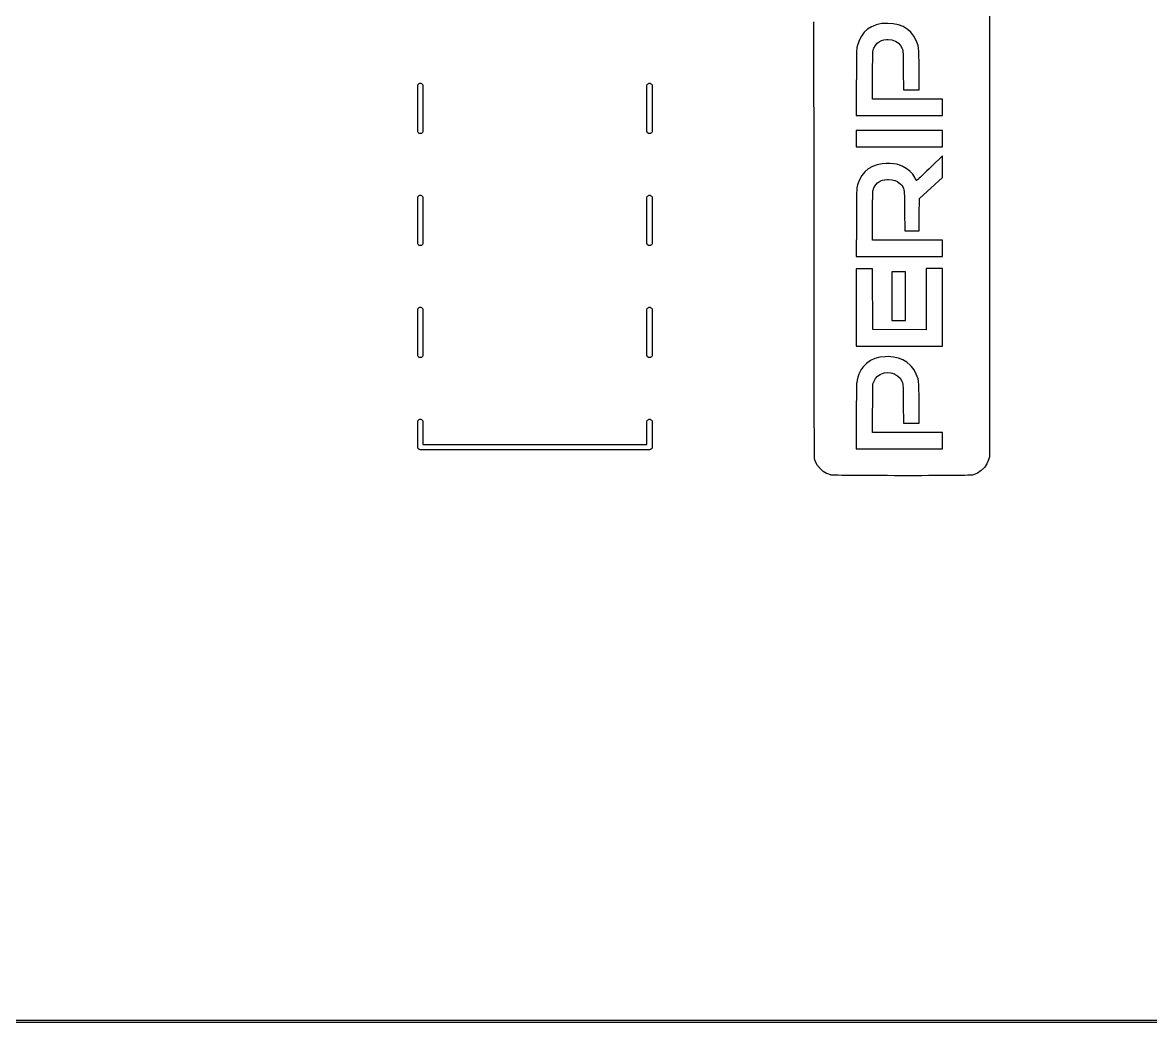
# Model space of a CAD drawing. Extents: x 47 to 252, y -139 to -48.
# Drawn here: x 200.51 to 226.1, y -138.53 to -115.85 of the extents above; entities that cross this region are included whole.
import ezdxf

# ---------------------------------------------------------------- set-up
doc = ezdxf.new("R2010")
doc.units = 0
doc.layers.add('BLACK', color=7, linetype='CONTINUOUS')

msp = doc.modelspace()

# ---------------------------------------------------------------- linework, layer by layer
at = {"layer": 'BLACK', "linetype": 'CONTINUOUS'}
for p, q in [((222.45, -113.475), (222.45, -125.695)), ((218.467, -116.287), (218.467, -115.832)), ((219.876, -115.902), (219.811, -115.928)), ((219.94, -115.885), (219.876, -115.902)), ((220.009, -115.874), (219.94, -115.885)), ((220.09, -115.868), (220.009, -115.874)), ((220.14, -115.867), (220.09, -115.868)), ((220.266, -115.875), (220.14, -115.867)), ((220.382, -115.9), (220.266, -115.875)), ((220.487, -115.941), (220.382, -115.9)), ((219.543, -116.155), (219.491, -116.256)), ((219.607, -116.07), (219.543, -116.155)), ((219.684, -116), (219.607, -116.07)), ((219.773, -115.946), (219.684, -116)), ((219.811, -115.928), (219.773, -115.946)), ((220.581, -115.998), (220.487, -115.941)), ((220.662, -116.069), (220.581, -115.998)), ((220.73, -116.156), (220.662, -116.069)), ((220.786, -116.256), (220.73, -116.156)), ((218.467, -116.728), (218.467, -116.287)), ((218.467, -116.287), (218.467, -116.287)), ((219.439, -116.431), (219.437, -116.453)), ((219.442, -116.412), (219.439, -116.431)), ((219.445, -116.396), (219.442, -116.412)), ((219.449, -116.382), (219.445, -116.396)), ((219.453, -116.366), (219.449, -116.382)), ((219.491, -116.256), (219.453, -116.366)), ((219.823, -116.433), (219.859, -116.369)), ((219.859, -116.369), (219.859, -116.368)), ((219.859, -116.368), (219.86, -116.368)), ((219.859, -116.369), (219.859, -116.369)), ((219.859, -116.369), (219.859, -116.369)), ((219.859, -116.369), (219.859, -116.369)), ((219.86, -116.368), (219.902, -116.319)), ((219.902, -116.318), (219.946, -116.285)), ((219.902, -116.319), (219.902, -116.318)), ((219.902, -116.318), (219.902, -116.318)), ((219.902, -116.318), (219.902, -116.318)), ((219.902, -116.318), (219.902, -116.318)), ((219.902, -116.319), (219.902, -116.319)), ((219.902, -116.319), (219.902, -116.319)), ((219.946, -116.284), (219.997, -116.257)), ((219.946, -116.285), (219.946, -116.284)), ((219.946, -116.284), (219.946, -116.284)), ((219.946, -116.285), (219.946, -116.285)), ((219.997, -116.257), (220.049, -116.241)), ((219.997, -116.257), (219.997, -116.257)), ((219.997, -116.257), (219.997, -116.257)), ((219.997, -116.257), (219.997, -116.257)), ((220.049, -116.241), (220.049, -116.241)), ((220.049, -116.241), (220.05, -116.241)), ((220.05, -116.241), (220.11, -116.234)), ((220.05, -116.241), (220.05, -116.241)), ((220.11, -116.234), (220.11, -116.233)), ((220.11, -116.233), (220.11, -116.233)), ((220.11, -116.233), (220.15, -116.233)), ((220.11, -116.234), (220.11, -116.234)), ((220.15, -116.233), (220.15, -116.233)), ((220.15, -116.233), (220.15, -116.233)), ((220.15, -116.233), (220.151, -116.233)), ((220.151, -116.233), (220.235, -116.242)), ((220.235, -116.242), (220.236, -116.242)), ((220.236, -116.242), (220.236, -116.242)), ((220.236, -116.242), (220.236, -116.242)), ((220.236, -116.242), (220.236, -116.242)), ((220.236, -116.242), (220.236, -116.242)), ((220.236, -116.242), (220.236, -116.242)), ((220.236, -116.242), (220.237, -116.242)), ((220.237, -116.242), (220.312, -116.268)), ((220.312, -116.268), (220.312, -116.268)), ((220.312, -116.268), (220.312, -116.268)), ((220.312, -116.268), (220.312, -116.268)), ((220.312, -116.268), (220.312, -116.268)), ((220.312, -116.268), (220.313, -116.268)), ((220.313, -116.268), (220.313, -116.268)), ((220.313, -116.268), (220.313, -116.269)), ((220.313, -116.269), (220.377, -116.31)), ((220.377, -116.31), (220.377, -116.31)), ((220.377, -116.31), (220.377, -116.31)), ((220.377, -116.31), (220.377, -116.31)), ((220.377, -116.31), (220.377, -116.31)), ((220.377, -116.31), (220.377, -116.31)), ((220.377, -116.31), (220.377, -116.311)), ((220.377, -116.311), (220.378, -116.311)), ((220.378, -116.311), (220.429, -116.367)), ((220.429, -116.367), (220.429, -116.367)), ((220.429, -116.367), (220.429, -116.367)), ((220.429, -116.367), (220.429, -116.367)), ((220.429, -116.367), (220.429, -116.367)), ((220.429, -116.367), (220.43, -116.368)), ((220.43, -116.368), (220.43, -116.368)), ((220.43, -116.368), (220.43, -116.368)), ((220.43, -116.368), (220.466, -116.435)), ((220.827, -116.371), (220.786, -116.256)), ((220.832, -116.39), (220.827, -116.371)), ((220.836, -116.408), (220.832, -116.39)), ((220.839, -116.429), (220.836, -116.408)), ((220.842, -116.454), (220.839, -116.429)), ((219.431, -116.615), (219.43, -116.68)), ((219.43, -116.68), (219.43, -116.68)), ((219.43, -116.68), (219.43, -116.758)), ((219.432, -116.561), (219.431, -116.615)), ((219.431, -116.615), (219.431, -116.615)), ((219.434, -116.517), (219.432, -116.561)), ((219.435, -116.482), (219.434, -116.517)), ((219.437, -116.453), (219.435, -116.482)), ((219.799, -116.73), (219.8, -116.662)), ((219.8, -116.661), (219.801, -116.606)), ((219.8, -116.662), (219.8, -116.661)), ((219.8, -116.662), (219.8, -116.662)), ((219.801, -116.606), (219.802, -116.562)), ((219.801, -116.606), (219.801, -116.606)), ((219.801, -116.606), (219.801, -116.606)), ((219.802, -116.562), (219.804, -116.528)), ((219.802, -116.562), (219.802, -116.562)), ((219.802, -116.562), (219.802, -116.562)), ((219.802, -116.562), (219.802, -116.562)), ((219.804, -116.528), (219.805, -116.501)), ((219.804, -116.528), (219.804, -116.528)), ((219.804, -116.528), (219.804, -116.528)), ((219.804, -116.528), (219.804, -116.528)), ((219.805, -116.501), (219.805, -116.501)), ((219.805, -116.501), (219.806, -116.501)), ((219.806, -116.501), (219.808, -116.481)), ((219.806, -116.501), (219.806, -116.501)), ((219.808, -116.481), (219.811, -116.466)), ((219.808, -116.481), (219.808, -116.481)), ((219.808, -116.481), (219.808, -116.481)), ((219.808, -116.481), (219.808, -116.481)), ((219.811, -116.466), (219.815, -116.453)), ((219.811, -116.466), (219.811, -116.466)), ((219.811, -116.466), (219.811, -116.466)), ((219.811, -116.466), (219.811, -116.466)), ((219.815, -116.453), (219.819, -116.442)), ((219.815, -116.453), (219.815, -116.453)), ((219.815, -116.453), (219.815, -116.453)), ((219.815, -116.453), (219.815, -116.453)), ((219.819, -116.442), (219.823, -116.433)), ((219.819, -116.442), (219.819, -116.442)), ((219.819, -116.442), (219.819, -116.442)), ((219.819, -116.442), (219.819, -116.442)), ((219.823, -116.433), (219.823, -116.433)), ((219.823, -116.433), (219.823, -116.433)), ((219.823, -116.433), (219.823, -116.433)), ((220.466, -116.435), (220.466, -116.435)), ((220.466, -116.435), (220.466, -116.435)), ((220.466, -116.435), (220.466, -116.436)), ((220.466, -116.436), (220.472, -116.45)), ((220.472, -116.45), (220.472, -116.45)), ((220.472, -116.45), (220.472, -116.45)), ((220.472, -116.45), (220.472, -116.45)), ((220.472, -116.45), (220.477, -116.464)), ((220.477, -116.464), (220.477, -116.464)), ((220.477, -116.464), (220.477, -116.464)), ((220.477, -116.464), (220.477, -116.464)), ((220.477, -116.464), (220.481, -116.48)), ((220.481, -116.48), (220.481, -116.48)), ((220.481, -116.48), (220.481, -116.48)), ((220.481, -116.48), (220.481, -116.48)), ((220.481, -116.48), (220.484, -116.499)), ((220.484, -116.499), (220.484, -116.499)), ((220.484, -116.499), (220.484, -116.499)), ((220.484, -116.499), (220.484, -116.499)), ((220.484, -116.499), (220.486, -116.524)), ((220.486, -116.524), (220.486, -116.524)), ((220.486, -116.524), (220.486, -116.524)), ((220.486, -116.524), (220.486, -116.524)), ((220.486, -116.524), (220.488, -116.556)), ((220.488, -116.556), (220.488, -116.556)), ((220.488, -116.556), (220.488, -116.556)), ((220.488, -116.556), (220.488, -116.556)), ((220.488, -116.556), (220.489, -116.598)), ((220.489, -116.598), (220.489, -116.598)), ((220.489, -116.598), (220.489, -116.598)), ((220.489, -116.598), (220.49, -116.651)), ((220.49, -116.651), (220.49, -116.651)), ((220.49, -116.651), (220.49, -116.651)), ((220.49, -116.651), (220.491, -116.717)), ((220.844, -116.485), (220.842, -116.454)), ((220.846, -116.524), (220.844, -116.485)), ((220.848, -116.574), (220.846, -116.524)), ((220.846, -116.524), (220.846, -116.524)), ((220.849, -116.635), (220.848, -116.574)), ((220.85, -116.711), (220.849, -116.635)), ((218.467, -117.156), (218.467, -116.728)), ((218.467, -116.728), (218.467, -116.728)), ((219.429, -116.851), (219.428, -116.96)), ((219.43, -116.758), (219.429, -116.851)), ((219.797, -117.032), (219.798, -116.914)), ((219.798, -116.814), (219.799, -116.73)), ((219.798, -116.914), (219.798, -116.814)), ((219.798, -116.814), (219.798, -116.814)), ((219.798, -116.914), (219.798, -116.914)), ((219.799, -116.73), (219.799, -116.73)), ((220.491, -116.717), (220.491, -116.717)), ((220.491, -116.717), (220.492, -116.799)), ((220.492, -116.799), (220.492, -116.799)), ((220.492, -116.799), (220.493, -116.898)), ((220.493, -116.898), (220.493, -116.898)), ((220.493, -116.898), (220.493, -116.937)), ((220.493, -116.937), (220.493, -116.937)), ((220.493, -116.937), (220.496, -117.375)), ((220.851, -116.803), (220.85, -116.711)), ((220.85, -116.711), (220.85, -116.711)), ((220.852, -116.912), (220.851, -116.803)), ((220.852, -116.913), (220.852, -116.912)), ((220.857, -117.375), (220.852, -116.913)), ((218.467, -117.57), (218.467, -117.156)), ((218.467, -117.156), (218.467, -117.156)), ((219.428, -117.086), (219.427, -117.203)), ((219.428, -116.96), (219.428, -117.086)), ((219.794, -117.58), (219.797, -117.032)), ((219.797, -117.032), (219.797, -117.032)), ((209.476, -117.283), (209.477, -117.274)), ((209.476, -118.309), (209.476, -117.283)), ((209.477, -117.274), (209.48, -117.263)), ((209.48, -117.263), (209.486, -117.253)), ((209.486, -117.253), (209.493, -117.243)), ((209.493, -117.243), (209.503, -117.236)), ((209.503, -117.236), (209.513, -117.23)), ((209.513, -117.23), (209.524, -117.227)), ((209.524, -117.227), (209.536, -117.226)), ((209.536, -117.226), (209.548, -117.227)), ((209.548, -117.227), (209.559, -117.23)), ((209.559, -117.23), (209.569, -117.236)), ((209.569, -117.236), (209.579, -117.243)), ((209.579, -117.243), (209.586, -117.253)), ((209.586, -117.253), (209.592, -117.263)), ((209.592, -117.263), (209.595, -117.274)), ((209.595, -117.274), (209.596, -117.283)), ((209.596, -117.283), (209.596, -118.309)), ((214.676, -117.283), (214.677, -117.274)), ((214.676, -118.309), (214.676, -117.283)), ((214.677, -117.274), (214.68, -117.263)), ((214.68, -117.263), (214.686, -117.253)), ((214.686, -117.253), (214.693, -117.243)), ((214.693, -117.243), (214.703, -117.236)), ((214.703, -117.236), (214.713, -117.23)), ((214.713, -117.23), (214.724, -117.227)), ((214.724, -117.227), (214.736, -117.226)), ((214.736, -117.226), (214.748, -117.227)), ((214.748, -117.227), (214.759, -117.23)), ((214.759, -117.23), (214.769, -117.236)), ((214.769, -117.236), (214.779, -117.243)), ((214.779, -117.243), (214.786, -117.253)), ((214.786, -117.253), (214.792, -117.263)), ((214.792, -117.263), (214.795, -117.274)), ((214.795, -117.274), (214.796, -117.283)), ((214.796, -117.283), (214.796, -118.309)), ((219.427, -117.203), (219.424, -117.955)), ((220.496, -117.375), (220.857, -117.375)), ((218.468, -117.96), (218.467, -117.57)), ((218.467, -117.57), (218.467, -117.57)), ((219.794, -117.581), (219.794, -117.58)), ((219.794, -117.582), (219.794, -117.581)), ((219.794, -117.581), (219.794, -117.581)), ((219.795, -117.582), (219.794, -117.582)), ((219.794, -117.582), (219.794, -117.582)), ((219.794, -117.582), (219.794, -117.582)), ((219.795, -117.583), (219.795, -117.582)), ((219.795, -117.584), (219.795, -117.583)), ((219.795, -117.583), (219.795, -117.583)), ((219.796, -117.584), (219.795, -117.584)), ((219.797, -117.585), (219.796, -117.584)), ((219.796, -117.584), (219.796, -117.584)), ((219.798, -117.585), (219.797, -117.585)), ((219.798, -117.585), (219.798, -117.585)), ((219.798, -117.585), (219.798, -117.585)), ((219.799, -117.585), (219.798, -117.585)), ((221.385, -117.585), (219.799, -117.585)), ((221.385, -117.955), (221.385, -117.585)), ((218.468, -117.972), (218.468, -117.96)), ((218.468, -117.96), (218.468, -117.96)), ((219.424, -117.955), (221.385, -117.955)), ((218.468, -118.29), (218.468, -117.972)), ((218.468, -117.972), (218.468, -117.972)), ((209.477, -118.318), (209.476, -118.309)), ((209.48, -118.329), (209.477, -118.318)), ((209.486, -118.339), (209.48, -118.329)), ((209.493, -118.349), (209.486, -118.339)), ((209.503, -118.356), (209.493, -118.349)), ((209.513, -118.362), (209.503, -118.356)), ((209.524, -118.365), (209.513, -118.362)), ((209.536, -118.366), (209.524, -118.365)), ((209.548, -118.365), (209.536, -118.366)), ((209.559, -118.362), (209.548, -118.365)), ((209.569, -118.356), (209.559, -118.362)), ((209.579, -118.349), (209.569, -118.356)), ((209.586, -118.339), (209.579, -118.349)), ((209.592, -118.329), (209.586, -118.339)), ((209.595, -118.318), (209.592, -118.329)), ((209.596, -118.309), (209.595, -118.318)), ((214.677, -118.318), (214.676, -118.309)), ((214.68, -118.329), (214.677, -118.318)), ((214.686, -118.339), (214.68, -118.329)), ((214.693, -118.349), (214.686, -118.339)), ((214.703, -118.356), (214.693, -118.349)), ((214.713, -118.362), (214.703, -118.356)), ((214.724, -118.365), (214.713, -118.362)), ((214.736, -118.366), (214.724, -118.365)), ((214.748, -118.365), (214.736, -118.366)), ((214.759, -118.362), (214.748, -118.365)), ((214.769, -118.356), (214.759, -118.362)), ((214.779, -118.349), (214.769, -118.356)), ((214.786, -118.339), (214.779, -118.349)), ((214.792, -118.329), (214.786, -118.339)), ((214.795, -118.318), (214.792, -118.329)), ((214.796, -118.309), (214.795, -118.318)), ((218.468, -118.36), (218.468, -118.29)), ((218.468, -118.29), (218.468, -118.29)), ((218.468, -118.736), (218.468, -118.36)), ((218.468, -118.36), (218.468, -118.36)), ((219.425, -118.295), (219.425, -118.665)), ((221.385, -118.295), (219.425, -118.295)), ((221.385, -118.665), (221.385, -118.295)), ((219.425, -118.665), (221.385, -118.665)), ((218.468, -119.099), (218.468, -118.736)), ((218.468, -118.736), (218.468, -118.736)), ((221.385, -118.869), (221.143, -119.105)), ((221.385, -119.365), (221.385, -118.869)), ((218.468, -119.45), (218.468, -119.099)), ((218.468, -119.099), (218.468, -119.099)), ((219.618, -119.238), (219.55, -119.32)), ((219.699, -119.169), (219.618, -119.238)), ((219.794, -119.115), (219.699, -119.169)), ((219.903, -119.074), (219.794, -119.115)), ((219.939, -119.065), (219.903, -119.074)), ((220.016, -119.053), (219.939, -119.065)), ((220.102, -119.047), (220.016, -119.053)), ((220.189, -119.046), (220.102, -119.047)), ((220.271, -119.052), (220.189, -119.046)), ((220.341, -119.064), (220.271, -119.052)), ((220.367, -119.07), (220.341, -119.064)), ((220.469, -119.107), (220.367, -119.07)), ((220.561, -119.156), (220.469, -119.107)), ((220.641, -119.216), (220.561, -119.156)), ((220.706, -119.286), (220.641, -119.216)), ((221.023, -119.22), (220.969, -119.272)), ((221.082, -119.164), (221.023, -119.22)), ((221.023, -119.22), (221.023, -119.22)), ((221.023, -119.22), (221.023, -119.22)), ((221.143, -119.105), (221.082, -119.164)), ((221.082, -119.164), (221.082, -119.164)), ((221.143, -119.105), (221.143, -119.105)), ((218.468, -119.789), (218.468, -119.45)), ((218.468, -119.45), (218.468, -119.45)), ((219.497, -119.418), (219.457, -119.53)), ((219.55, -119.32), (219.497, -119.418)), ((219.863, -119.535), (219.91, -119.484)), ((219.91, -119.484), (219.93, -119.469)), ((219.91, -119.484), (219.91, -119.484)), ((219.91, -119.484), (219.91, -119.484)), ((219.91, -119.484), (219.91, -119.484)), ((219.93, -119.469), (219.931, -119.469)), ((219.931, -119.468), (219.975, -119.443)), ((219.931, -119.469), (219.931, -119.468)), ((219.931, -119.468), (219.931, -119.468)), ((219.975, -119.442), (220.02, -119.426)), ((219.975, -119.443), (219.975, -119.442)), ((219.975, -119.443), (219.975, -119.443)), ((219.975, -119.443), (219.975, -119.443)), ((220.02, -119.425), (220.07, -119.416)), ((220.02, -119.426), (220.02, -119.425)), ((220.02, -119.425), (220.02, -119.425)), ((220.02, -119.426), (220.02, -119.426)), ((220.07, -119.416), (220.071, -119.416)), ((220.071, -119.416), (220.133, -119.412)), ((220.071, -119.416), (220.071, -119.416)), ((220.071, -119.416), (220.071, -119.416)), ((220.133, -119.412), (220.133, -119.412)), ((220.133, -119.412), (220.133, -119.412)), ((220.133, -119.412), (220.133, -119.412)), ((220.133, -119.412), (220.16, -119.412)), ((220.16, -119.412), (220.16, -119.412)), ((220.16, -119.412), (220.16, -119.412)), ((220.16, -119.412), (220.16, -119.412)), ((220.16, -119.412), (220.239, -119.417)), ((220.239, -119.417), (220.24, -119.417)), ((220.24, -119.417), (220.24, -119.417)), ((220.24, -119.417), (220.24, -119.417)), ((220.24, -119.417), (220.305, -119.431)), ((220.305, -119.431), (220.306, -119.431)), ((220.306, -119.431), (220.306, -119.431)), ((220.306, -119.431), (220.306, -119.431)), ((220.306, -119.431), (220.306, -119.431)), ((220.306, -119.431), (220.306, -119.432)), ((220.306, -119.432), (220.306, -119.432)), ((220.306, -119.432), (220.306, -119.432)), ((220.306, -119.432), (220.362, -119.457)), ((220.362, -119.457), (220.362, -119.457)), ((220.362, -119.457), (220.362, -119.457)), ((220.362, -119.457), (220.362, -119.457)), ((220.362, -119.457), (220.363, -119.458)), ((220.363, -119.458), (220.363, -119.458)), ((220.363, -119.458), (220.363, -119.458)), ((220.363, -119.458), (220.363, -119.458)), ((220.363, -119.458), (220.414, -119.496)), ((220.414, -119.496), (220.414, -119.496)), ((220.414, -119.496), (220.414, -119.496)), ((220.414, -119.496), (220.414, -119.497)), ((220.414, -119.497), (220.429, -119.511)), ((220.755, -119.365), (220.706, -119.286)), ((220.788, -119.432), (220.755, -119.365)), ((220.789, -119.433), (220.788, -119.432)), ((220.788, -119.432), (220.788, -119.432)), ((220.788, -119.432), (220.788, -119.432)), ((220.788, -119.432), (220.788, -119.432)), ((220.788, -119.432), (220.788, -119.432)), ((220.79, -119.434), (220.789, -119.433)), ((220.789, -119.433), (220.789, -119.433)), ((220.789, -119.433), (220.789, -119.433)), ((220.789, -119.433), (220.789, -119.433)), ((220.789, -119.433), (220.789, -119.433)), ((220.789, -119.433), (220.789, -119.433)), ((220.791, -119.434), (220.79, -119.434)), ((220.79, -119.434), (220.79, -119.434)), ((220.79, -119.434), (220.79, -119.434)), ((220.79, -119.434), (220.79, -119.434)), ((220.792, -119.434), (220.791, -119.434)), ((220.791, -119.434), (220.791, -119.434)), ((220.791, -119.434), (220.791, -119.434)), ((220.791, -119.434), (220.791, -119.434)), ((220.791, -119.434), (220.791, -119.434)), ((220.793, -119.434), (220.792, -119.434)), ((220.792, -119.434), (220.792, -119.434)), ((220.792, -119.434), (220.792, -119.434)), ((220.792, -119.434), (220.792, -119.434)), ((220.794, -119.434), (220.793, -119.434)), ((220.793, -119.434), (220.793, -119.434)), ((220.793, -119.434), (220.793, -119.434)), ((220.793, -119.434), (220.793, -119.434)), ((220.795, -119.434), (220.794, -119.434)), ((220.794, -119.434), (220.794, -119.434)), ((220.794, -119.434), (220.794, -119.434)), ((220.794, -119.434), (220.794, -119.434)), ((220.796, -119.433), (220.795, -119.433)), ((220.795, -119.433), (220.795, -119.434)), ((220.795, -119.434), (220.795, -119.434)), ((220.795, -119.434), (220.795, -119.434)), ((220.795, -119.434), (220.795, -119.434)), ((220.844, -119.391), (220.796, -119.433)), ((220.796, -119.433), (220.796, -119.433)), ((220.796, -119.433), (220.796, -119.433)), ((220.856, -119.38), (220.844, -119.391)), ((220.844, -119.391), (220.844, -119.391)), ((220.844, -119.391), (220.844, -119.391)), ((220.884, -119.354), (220.856, -119.38)), ((220.856, -119.38), (220.856, -119.38)), ((220.856, -119.38), (220.856, -119.38)), ((220.862, -119.842), (221.385, -119.365)), ((220.922, -119.317), (220.884, -119.354)), ((220.884, -119.354), (220.884, -119.354)), ((220.884, -119.354), (220.884, -119.354)), ((220.969, -119.272), (220.922, -119.317)), ((220.922, -119.317), (220.922, -119.317)), ((220.922, -119.317), (220.922, -119.317)), ((220.969, -119.272), (220.969, -119.272)), ((220.969, -119.272), (220.969, -119.272)), ((219.433, -119.742), (219.432, -119.796)), ((219.434, -119.697), (219.433, -119.742)), ((219.436, -119.662), (219.434, -119.697)), ((219.437, -119.633), (219.436, -119.662)), ((219.44, -119.61), (219.437, -119.633)), ((219.442, -119.591), (219.44, -119.61)), ((219.445, -119.574), (219.442, -119.591)), ((219.449, -119.559), (219.445, -119.574)), ((219.453, -119.543), (219.449, -119.559)), ((219.457, -119.53), (219.453, -119.543)), ((219.453, -119.543), (219.453, -119.543)), ((219.799, -119.823), (219.8, -119.756)), ((219.8, -119.756), (219.803, -119.707)), ((219.8, -119.756), (219.8, -119.756)), ((219.8, -119.756), (219.8, -119.756)), ((219.8, -119.756), (219.8, -119.756)), ((219.803, -119.707), (219.805, -119.677)), ((219.803, -119.707), (219.803, -119.707)), ((219.803, -119.707), (219.803, -119.707)), ((219.803, -119.707), (219.803, -119.707)), ((219.805, -119.676), (219.806, -119.673)), ((219.805, -119.677), (219.805, -119.676)), ((219.805, -119.676), (219.805, -119.676)), ((219.805, -119.677), (219.805, -119.677)), ((219.806, -119.672), (219.827, -119.601)), ((219.806, -119.673), (219.806, -119.672)), ((219.806, -119.673), (219.806, -119.673)), ((219.806, -119.673), (219.806, -119.673)), ((219.827, -119.6), (219.862, -119.536)), ((219.827, -119.601), (219.827, -119.6)), ((219.827, -119.6), (219.827, -119.6)), ((219.827, -119.6), (219.827, -119.6)), ((219.827, -119.6), (219.827, -119.6)), ((219.827, -119.601), (219.827, -119.601)), ((219.827, -119.601), (219.827, -119.601)), ((219.827, -119.601), (219.827, -119.601)), ((219.862, -119.536), (219.862, -119.536)), ((219.862, -119.536), (219.862, -119.536)), ((219.862, -119.536), (219.863, -119.536)), ((219.863, -119.536), (219.863, -119.535)), ((219.863, -119.535), (219.863, -119.535)), ((219.863, -119.535), (219.863, -119.535)), ((219.863, -119.536), (219.863, -119.536)), ((220.429, -119.511), (220.429, -119.511)), ((220.429, -119.511), (220.429, -119.511)), ((220.429, -119.511), (220.429, -119.511)), ((220.429, -119.511), (220.449, -119.53)), ((220.449, -119.53), (220.449, -119.53)), ((220.449, -119.53), (220.449, -119.53)), ((220.449, -119.53), (220.449, -119.53)), ((220.449, -119.53), (220.465, -119.548)), ((220.465, -119.548), (220.465, -119.548)), ((220.465, -119.548), (220.465, -119.549)), ((220.465, -119.549), (220.465, -119.549)), ((220.465, -119.549), (220.479, -119.567)), ((220.479, -119.567), (220.479, -119.567)), ((220.479, -119.567), (220.479, -119.567)), ((220.479, -119.567), (220.479, -119.567)), ((220.479, -119.567), (220.49, -119.587)), ((220.49, -119.587), (220.491, -119.587)), ((220.491, -119.587), (220.491, -119.588)), ((220.491, -119.588), (220.491, -119.588)), ((220.491, -119.588), (220.5, -119.612)), ((220.5, -119.612), (220.5, -119.612)), ((220.5, -119.612), (220.5, -119.612)), ((220.5, -119.612), (220.5, -119.612)), ((220.5, -119.612), (220.507, -119.642)), ((220.507, -119.642), (220.507, -119.642)), ((220.507, -119.642), (220.507, -119.642)), ((220.507, -119.642), (220.507, -119.642)), ((220.507, -119.642), (220.512, -119.679)), ((220.512, -119.679), (220.512, -119.679)), ((220.512, -119.679), (220.512, -119.679)), ((220.512, -119.679), (220.512, -119.679)), ((220.512, -119.679), (220.516, -119.726)), ((220.516, -119.726), (220.516, -119.726)), ((220.516, -119.726), (220.516, -119.726)), ((220.516, -119.726), (220.516, -119.726)), ((220.516, -119.726), (220.518, -119.784)), ((209.476, -119.823), (209.477, -119.814)), ((209.476, -120.849), (209.476, -119.823)), ((209.477, -119.814), (209.48, -119.803)), ((209.48, -119.803), (209.486, -119.793)), ((209.486, -119.793), (209.493, -119.783)), ((209.493, -119.783), (209.503, -119.776)), ((209.503, -119.776), (209.513, -119.77)), ((209.513, -119.77), (209.524, -119.767)), ((209.524, -119.767), (209.536, -119.766)), ((209.536, -119.766), (209.548, -119.767)), ((209.548, -119.767), (209.559, -119.77)), ((209.559, -119.77), (209.569, -119.776)), ((209.569, -119.776), (209.579, -119.783)), ((209.579, -119.783), (209.586, -119.793)), ((209.586, -119.793), (209.592, -119.803)), ((209.592, -119.803), (209.595, -119.814)), ((209.595, -119.814), (209.596, -119.823)), ((209.596, -119.823), (209.596, -120.849)), ((214.676, -119.823), (214.677, -119.814)), ((214.676, -120.849), (214.676, -119.823)), ((214.677, -119.814), (214.68, -119.803)), ((214.68, -119.803), (214.686, -119.793)), ((214.686, -119.793), (214.693, -119.783)), ((214.693, -119.783), (214.703, -119.776)), ((214.703, -119.776), (214.713, -119.77)), ((214.713, -119.77), (214.724, -119.767)), ((214.724, -119.767), (214.736, -119.766)), ((214.736, -119.766), (214.748, -119.767)), ((214.748, -119.767), (214.759, -119.77)), ((214.759, -119.77), (214.769, -119.776)), ((214.769, -119.776), (214.779, -119.783)), ((214.779, -119.783), (214.786, -119.793)), ((214.786, -119.793), (214.792, -119.803)), ((214.792, -119.803), (214.795, -119.814)), ((214.795, -119.814), (214.796, -119.823)), ((214.796, -119.823), (214.796, -120.849)), ((218.468, -120.116), (218.468, -119.789)), ((218.468, -119.789), (218.468, -119.789)), ((219.43, -119.94), (219.429, -120.033)), ((219.431, -119.862), (219.43, -119.94)), ((219.432, -119.796), (219.431, -119.862)), ((219.432, -119.796), (219.432, -119.796)), ((219.795, -120.126), (219.796, -120.009)), ((219.796, -120.009), (219.797, -119.908)), ((219.796, -120.009), (219.796, -120.009)), ((219.796, -120.009), (219.796, -120.009)), ((219.797, -119.908), (219.799, -119.823)), ((219.797, -119.908), (219.797, -119.908)), ((219.797, -119.908), (219.797, -119.908)), ((219.799, -119.823), (219.799, -119.823)), ((219.799, -119.823), (219.799, -119.823)), ((220.518, -119.784), (220.518, -119.784)), ((220.518, -119.784), (220.518, -119.784)), ((220.518, -119.784), (220.518, -119.784)), ((220.518, -119.784), (220.52, -119.855)), ((220.52, -119.855), (220.52, -119.855)), ((220.52, -119.855), (220.52, -119.855)), ((220.52, -119.855), (220.521, -119.941)), ((220.521, -119.941), (220.521, -119.941)), ((220.521, -119.941), (220.522, -120.043)), ((220.857, -120.213), (220.86, -119.845)), ((220.86, -119.844), (220.86, -119.843)), ((220.86, -119.843), (220.86, -119.843)), ((220.86, -119.843), (220.86, -119.843)), ((220.86, -119.843), (220.861, -119.843)), ((220.86, -119.845), (220.86, -119.844)), ((220.86, -119.844), (220.86, -119.844)), ((220.86, -119.844), (220.86, -119.844)), ((220.86, -119.844), (220.86, -119.844)), ((220.86, -119.845), (220.86, -119.845)), ((220.86, -119.845), (220.86, -119.845)), ((220.86, -119.845), (220.86, -119.845)), ((220.86, -119.845), (220.86, -119.845)), ((220.861, -119.843), (220.861, -119.842)), ((220.861, -119.842), (220.862, -119.842)), ((220.861, -119.843), (220.861, -119.843)), ((220.861, -119.843), (220.861, -119.843)), ((220.861, -119.843), (220.861, -119.843)), ((220.862, -119.842), (220.862, -119.842)), ((220.862, -119.842), (220.862, -119.842)), ((218.469, -120.431), (218.468, -120.116)), ((218.468, -120.116), (218.468, -120.116)), ((219.429, -120.142), (219.428, -120.268)), ((219.428, -120.268), (219.428, -120.393)), ((219.429, -120.033), (219.429, -120.142)), ((219.795, -120.258), (219.795, -120.126)), ((219.795, -120.126), (219.795, -120.126)), ((219.795, -120.78), (219.795, -120.258)), ((220.522, -120.043), (220.522, -120.043)), ((220.522, -120.043), (220.523, -120.122)), ((220.523, -120.122), (220.523, -120.122)), ((220.523, -120.122), (220.526, -120.575)), ((220.855, -120.575), (220.857, -120.213)), ((220.857, -120.213), (220.857, -120.213)), ((218.469, -120.734), (218.469, -120.431)), ((218.469, -120.431), (218.469, -120.431)), ((219.428, -120.393), (219.424, -121.155)), ((218.469, -121.027), (218.469, -120.734)), ((218.469, -120.734), (218.469, -120.734)), ((219.795, -120.781), (219.795, -120.78)), ((219.795, -120.782), (219.795, -120.781)), ((219.795, -120.781), (219.795, -120.781)), ((219.795, -120.781), (219.795, -120.781)), ((219.795, -120.781), (219.795, -120.781)), ((219.795, -120.781), (219.795, -120.781)), ((220.526, -120.575), (220.855, -120.575)), ((209.477, -120.858), (209.476, -120.849)), ((209.48, -120.869), (209.477, -120.858)), ((209.486, -120.879), (209.48, -120.869)), ((209.493, -120.889), (209.486, -120.879)), ((209.503, -120.896), (209.493, -120.889)), ((209.513, -120.902), (209.503, -120.896)), ((209.524, -120.905), (209.513, -120.902)), ((209.536, -120.906), (209.524, -120.905)), ((209.548, -120.905), (209.536, -120.906)), ((209.559, -120.902), (209.548, -120.905)), ((209.569, -120.896), (209.559, -120.902)), ((209.579, -120.889), (209.569, -120.896)), ((209.586, -120.879), (209.579, -120.889)), ((209.592, -120.869), (209.586, -120.879)), ((209.595, -120.858), (209.592, -120.869)), ((209.596, -120.849), (209.595, -120.858)), ((214.677, -120.858), (214.676, -120.849)), ((214.68, -120.869), (214.677, -120.858)), ((214.686, -120.879), (214.68, -120.869)), ((214.693, -120.889), (214.686, -120.879)), ((214.703, -120.896), (214.693, -120.889)), ((214.713, -120.902), (214.703, -120.896)), ((214.724, -120.905), (214.713, -120.902)), ((214.736, -120.906), (214.724, -120.905)), ((214.748, -120.905), (214.736, -120.906)), ((214.759, -120.902), (214.748, -120.905)), ((214.769, -120.896), (214.759, -120.902)), ((214.779, -120.889), (214.769, -120.896)), ((214.786, -120.879), (214.779, -120.889)), ((214.792, -120.869), (214.786, -120.879)), ((214.795, -120.858), (214.792, -120.869)), ((214.796, -120.849), (214.795, -120.858)), ((218.469, -121.16), (218.469, -121.027)), ((218.469, -121.027), (218.469, -121.027)), ((219.796, -120.782), (219.795, -120.782)), ((219.795, -120.782), (219.795, -120.782)), ((219.795, -120.782), (219.795, -120.782)), ((219.796, -120.783), (219.796, -120.782)), ((219.796, -120.784), (219.796, -120.783)), ((219.796, -120.783), (219.796, -120.783)), ((219.796, -120.783), (219.796, -120.783)), ((219.796, -120.783), (219.796, -120.783)), ((219.796, -120.783), (219.796, -120.783)), ((219.797, -120.784), (219.796, -120.784)), ((219.796, -120.784), (219.796, -120.784)), ((219.798, -120.784), (219.797, -120.784)), ((219.797, -120.784), (219.797, -120.784)), ((219.797, -120.784), (219.797, -120.784)), ((219.797, -120.784), (219.797, -120.784)), ((219.798, -120.785), (219.798, -120.784)), ((219.799, -120.785), (219.798, -120.785)), ((219.798, -120.785), (219.798, -120.785)), ((219.798, -120.785), (219.798, -120.785)), ((219.798, -120.785), (219.798, -120.785)), ((219.799, -120.785), (219.799, -120.785)), ((219.799, -120.785), (219.799, -120.785)), ((219.799, -120.785), (219.799, -120.785)), ((219.8, -120.785), (219.799, -120.785)), ((221.385, -120.785), (219.8, -120.785)), ((221.385, -121.155), (221.385, -120.785)), ((218.469, -121.308), (218.469, -121.16)), ((218.469, -121.16), (218.469, -121.16)), ((219.424, -121.155), (221.385, -121.155)), ((218.469, -121.43), (218.469, -121.308)), ((218.469, -121.308), (218.469, -121.308)), ((218.469, -121.578), (218.469, -121.43)), ((218.469, -121.43), (218.469, -121.43)), ((219.795, -121.435), (219.425, -121.435)), ((219.425, -121.435), (219.425, -123.185)), ((219.795, -121.5), (219.795, -121.435)), ((219.8, -122.805), (219.795, -121.5)), ((219.795, -121.5), (219.795, -121.5)), ((220.235, -121.505), (220.235, -122.605)), ((220.545, -121.505), (220.235, -121.505)), ((220.545, -122.605), (220.545, -121.505)), ((221.385, -121.425), (221.015, -121.425)), ((221.015, -121.425), (221.015, -122.81)), ((221.385, -123.185), (221.385, -121.425)), ((218.47, -121.838), (218.469, -121.578)), ((218.469, -121.578), (218.469, -121.578)), ((218.47, -122.087), (218.47, -121.838)), ((218.47, -121.838), (218.47, -121.838)), ((209.493, -122.323), (209.503, -122.316)), ((209.503, -122.316), (209.513, -122.31)), ((209.513, -122.31), (209.524, -122.307)), ((209.524, -122.307), (209.536, -122.306)), ((209.536, -122.306), (209.548, -122.307)), ((209.548, -122.307), (209.559, -122.31)), ((209.559, -122.31), (209.569, -122.316)), ((209.569, -122.316), (209.579, -122.323)), ((214.693, -122.323), (214.703, -122.316)), ((214.703, -122.316), (214.713, -122.31)), ((214.713, -122.31), (214.724, -122.307)), ((214.724, -122.307), (214.736, -122.306)), ((214.736, -122.306), (214.748, -122.307)), ((214.748, -122.307), (214.759, -122.31)), ((214.759, -122.31), (214.769, -122.316)), ((214.769, -122.316), (214.779, -122.323)), ((218.47, -122.326), (218.47, -122.087)), ((218.47, -122.087), (218.47, -122.087)), ((209.476, -122.363), (209.477, -122.354)), ((209.476, -123.389), (209.476, -122.363)), ((209.477, -122.354), (209.48, -122.343)), ((209.48, -122.343), (209.486, -122.333)), ((209.486, -122.333), (209.493, -122.323)), ((209.579, -122.323), (209.586, -122.333)), ((209.586, -122.333), (209.592, -122.343)), ((209.592, -122.343), (209.595, -122.354)), ((209.595, -122.354), (209.596, -122.363)), ((209.596, -122.363), (209.596, -123.389)), ((214.676, -122.363), (214.677, -122.354)), ((214.676, -123.389), (214.676, -122.363)), ((214.677, -122.354), (214.68, -122.343)), ((214.68, -122.343), (214.686, -122.333)), ((214.686, -122.333), (214.693, -122.323)), ((214.779, -122.323), (214.786, -122.333)), ((214.786, -122.333), (214.792, -122.343)), ((214.792, -122.343), (214.795, -122.354)), ((214.795, -122.354), (214.796, -122.363)), ((214.796, -122.363), (214.796, -123.389)), ((218.47, -122.555), (218.47, -122.326)), ((218.47, -122.326), (218.47, -122.326)), ((218.47, -122.774), (218.47, -122.555)), ((218.47, -122.555), (218.47, -122.555)), ((218.471, -122.983), (218.47, -122.774)), ((218.47, -122.774), (218.47, -122.774)), ((219.8, -122.806), (219.8, -122.805)), ((219.8, -122.805), (219.8, -122.805)), ((219.8, -122.807), (219.8, -122.806)), ((219.8, -122.806), (219.8, -122.806)), ((219.8, -122.806), (219.8, -122.806)), ((219.8, -122.806), (219.8, -122.806)), ((219.801, -122.807), (219.8, -122.807)), ((219.8, -122.807), (219.8, -122.807)), ((219.8, -122.807), (219.8, -122.807)), ((219.801, -122.808), (219.801, -122.807)), ((219.801, -122.809), (219.801, -122.808)), ((219.801, -122.808), (219.801, -122.808)), ((219.801, -122.808), (219.801, -122.808)), ((219.801, -122.808), (219.801, -122.808)), ((219.801, -122.808), (219.801, -122.808)), ((219.802, -122.809), (219.801, -122.809)), ((219.801, -122.809), (219.801, -122.809)), ((219.803, -122.809), (219.802, -122.809)), ((219.802, -122.809), (219.802, -122.809)), ((219.802, -122.809), (219.802, -122.809)), ((219.802, -122.809), (219.802, -122.809)), ((219.803, -122.81), (219.803, -122.809)), ((219.804, -122.81), (219.803, -122.81)), ((219.803, -122.81), (219.803, -122.81)), ((219.803, -122.81), (219.803, -122.81)), ((219.803, -122.81), (219.803, -122.81)), ((219.805, -122.81), (219.804, -122.81)), ((219.804, -122.81), (219.804, -122.81)), ((219.804, -122.81), (219.804, -122.81)), ((219.804, -122.81), (219.804, -122.81)), ((219.805, -122.81), (219.805, -122.81)), ((221.01, -122.815), (219.805, -122.81)), ((220.235, -122.605), (220.545, -122.605)), ((221.011, -122.815), (221.01, -122.815)), ((221.01, -122.815), (221.01, -122.815)), ((221.012, -122.815), (221.011, -122.815)), ((221.011, -122.815), (221.011, -122.815)), ((221.011, -122.815), (221.011, -122.815)), ((221.011, -122.815), (221.011, -122.815)), ((221.011, -122.815), (221.011, -122.815)), ((221.013, -122.814), (221.012, -122.815)), ((221.012, -122.815), (221.012, -122.815)), ((221.012, -122.815), (221.012, -122.815)), ((221.012, -122.815), (221.012, -122.815)), ((221.014, -122.814), (221.013, -122.814)), ((221.013, -122.814), (221.013, -122.814)), ((221.013, -122.814), (221.013, -122.814)), ((221.013, -122.814), (221.013, -122.814)), ((221.013, -122.814), (221.013, -122.814)), ((221.013, -122.814), (221.013, -122.814)), ((221.015, -122.812), (221.014, -122.813)), ((221.014, -122.813), (221.014, -122.813)), ((221.014, -122.813), (221.014, -122.813)), ((221.014, -122.813), (221.014, -122.813)), ((221.014, -122.813), (221.014, -122.813)), ((221.014, -122.813), (221.014, -122.814)), ((221.015, -122.81), (221.015, -122.811)), ((221.015, -122.811), (221.015, -122.811)), ((221.015, -122.811), (221.015, -122.811)), ((221.015, -122.811), (221.015, -122.811)), ((221.015, -122.811), (221.015, -122.812)), ((221.015, -122.812), (221.015, -122.812)), ((221.015, -122.812), (221.015, -122.812)), ((221.015, -122.812), (221.015, -122.812)), ((218.471, -123.182), (218.471, -122.983)), ((218.471, -122.983), (218.471, -122.983)), ((218.471, -123.373), (218.471, -123.182)), ((218.471, -123.182), (218.471, -123.182)), ((219.425, -123.185), (221.385, -123.185)), ((209.477, -123.398), (209.476, -123.389)), ((209.48, -123.409), (209.477, -123.398)), ((209.486, -123.419), (209.48, -123.409)), ((209.493, -123.429), (209.486, -123.419)), ((209.503, -123.436), (209.493, -123.429)), ((209.513, -123.442), (209.503, -123.436)), ((209.524, -123.445), (209.513, -123.442)), ((209.536, -123.446), (209.524, -123.445)), ((209.548, -123.445), (209.536, -123.446)), ((209.559, -123.442), (209.548, -123.445)), ((209.569, -123.436), (209.559, -123.442)), ((209.579, -123.429), (209.569, -123.436)), ((209.586, -123.419), (209.579, -123.429)), ((209.592, -123.409), (209.586, -123.419)), ((209.595, -123.398), (209.592, -123.409)), ((209.596, -123.389), (209.595, -123.398)), ((214.677, -123.398), (214.676, -123.389)), ((214.68, -123.409), (214.677, -123.398)), ((214.686, -123.419), (214.68, -123.409)), ((214.693, -123.429), (214.686, -123.419)), ((214.703, -123.436), (214.693, -123.429)), ((214.713, -123.442), (214.703, -123.436)), ((214.724, -123.445), (214.713, -123.442)), ((214.736, -123.446), (214.724, -123.445)), ((214.748, -123.445), (214.736, -123.446)), ((214.759, -123.442), (214.748, -123.445)), ((214.769, -123.436), (214.759, -123.442)), ((214.779, -123.429), (214.769, -123.436)), ((214.786, -123.419), (214.779, -123.429)), ((214.792, -123.409), (214.786, -123.419)), ((214.795, -123.398), (214.792, -123.409)), ((214.796, -123.389), (214.795, -123.398)), ((218.471, -123.554), (218.471, -123.373)), ((218.471, -123.373), (218.471, -123.373)), ((218.472, -123.726), (218.471, -123.554)), ((218.471, -123.554), (218.471, -123.554)), ((219.66, -123.579), (219.584, -123.656)), ((219.748, -123.517), (219.66, -123.579)), ((219.848, -123.471), (219.748, -123.517)), ((219.959, -123.441), (219.848, -123.471)), ((220.08, -123.427), (219.959, -123.441)), ((220.149, -123.426), (220.08, -123.427)), ((220.272, -123.435), (220.149, -123.426)), ((220.383, -123.459), (220.272, -123.435)), ((220.483, -123.499), (220.383, -123.459)), ((220.575, -123.554), (220.483, -123.499)), ((220.658, -123.625), (220.575, -123.554)), ((218.472, -123.89), (218.472, -123.726)), ((218.472, -123.726), (218.472, -123.726)), ((219.488, -123.826), (219.465, -123.892)), ((219.513, -123.765), (219.488, -123.826)), ((219.539, -123.718), (219.513, -123.765)), ((219.584, -123.656), (219.539, -123.718)), ((219.91, -123.87), (219.965, -123.833)), ((219.965, -123.833), (219.965, -123.833)), ((219.965, -123.833), (219.965, -123.833)), ((219.965, -123.833), (219.966, -123.833)), ((219.966, -123.833), (219.982, -123.825)), ((219.982, -123.825), (220.062, -123.796)), ((219.982, -123.825), (219.982, -123.825)), ((219.982, -123.825), (219.982, -123.825)), ((219.982, -123.825), (219.982, -123.825)), ((220.062, -123.796), (220.062, -123.796)), ((220.062, -123.796), (220.063, -123.796)), ((220.063, -123.796), (220.063, -123.796)), ((220.063, -123.796), (220.063, -123.796)), ((220.063, -123.796), (220.063, -123.796)), ((220.063, -123.796), (220.063, -123.796)), ((220.063, -123.796), (220.064, -123.796)), ((220.064, -123.796), (220.145, -123.788)), ((220.145, -123.788), (220.145, -123.788)), ((220.145, -123.788), (220.145, -123.788)), ((220.145, -123.788), (220.146, -123.788)), ((220.146, -123.788), (220.213, -123.795)), ((220.213, -123.795), (220.214, -123.795)), ((220.214, -123.795), (220.214, -123.795)), ((220.214, -123.795), (220.214, -123.795)), ((220.214, -123.795), (220.296, -123.819)), ((220.296, -123.819), (220.296, -123.819)), ((220.296, -123.819), (220.296, -123.819)), ((220.296, -123.819), (220.296, -123.82)), ((220.296, -123.82), (220.296, -123.82)), ((220.296, -123.82), (220.297, -123.82)), ((220.297, -123.82), (220.297, -123.82)), ((220.297, -123.82), (220.297, -123.82)), ((220.297, -123.82), (220.364, -123.859)), ((220.679, -123.647), (220.658, -123.625)), ((220.739, -123.728), (220.679, -123.647)), ((220.789, -123.824), (220.739, -123.728)), ((220.827, -123.931), (220.789, -123.824)), ((218.472, -124.045), (218.472, -123.89)), ((218.472, -123.89), (218.472, -123.89)), ((218.472, -124.192), (218.472, -124.045)), ((218.472, -124.045), (218.472, -124.045)), ((219.433, -124.071), (219.431, -124.126)), ((219.434, -124.032), (219.433, -124.071)), ((219.436, -124.012), (219.434, -124.032)), ((219.446, -123.959), (219.436, -124.012)), ((219.465, -123.892), (219.446, -123.959)), ((219.794, -125.14), (219.8, -124.045)), ((219.8, -124.043), (219.829, -123.983)), ((219.8, -124.044), (219.8, -124.043)), ((219.8, -124.043), (219.8, -124.043)), ((219.8, -124.043), (219.8, -124.043)), ((219.8, -124.043), (219.8, -124.043)), ((219.8, -124.045), (219.8, -124.044)), ((219.8, -124.044), (219.8, -124.044)), ((219.8, -124.044), (219.8, -124.044)), ((219.8, -124.044), (219.8, -124.044)), ((219.8, -124.045), (219.8, -124.045)), ((219.8, -124.045), (219.8, -124.045)), ((219.8, -124.045), (219.8, -124.045)), ((219.829, -123.983), (219.865, -123.92)), ((219.829, -123.983), (219.829, -123.983)), ((219.829, -123.983), (219.829, -123.983)), ((219.829, -123.983), (219.829, -123.983)), ((219.865, -123.919), (219.909, -123.871)), ((219.865, -123.92), (219.865, -123.919)), ((219.865, -123.919), (219.865, -123.919)), ((219.865, -123.919), (219.865, -123.919)), ((219.865, -123.919), (219.865, -123.919)), ((219.865, -123.92), (219.865, -123.92)), ((219.865, -123.92), (219.865, -123.92)), ((219.865, -123.92), (219.865, -123.92)), ((219.909, -123.871), (219.91, -123.87)), ((219.909, -123.871), (219.909, -123.871)), ((219.909, -123.871), (219.909, -123.871)), ((219.909, -123.871), (219.909, -123.871)), ((219.909, -123.871), (219.909, -123.871)), ((219.909, -123.871), (219.909, -123.871)), ((219.909, -123.871), (219.909, -123.871)), ((220.364, -123.859), (220.365, -123.859)), ((220.365, -123.859), (220.365, -123.859)), ((220.365, -123.859), (220.365, -123.86)), ((220.365, -123.86), (220.365, -123.86)), ((220.365, -123.86), (220.365, -123.86)), ((220.365, -123.86), (220.365, -123.86)), ((220.365, -123.86), (220.365, -123.86)), ((220.365, -123.86), (220.42, -123.914)), ((220.42, -123.914), (220.42, -123.914)), ((220.42, -123.914), (220.42, -123.914)), ((220.42, -123.914), (220.42, -123.915)), ((220.42, -123.915), (220.42, -123.915)), ((220.42, -123.915), (220.421, -123.915)), ((220.421, -123.915), (220.421, -123.915)), ((220.421, -123.915), (220.421, -123.915)), ((220.421, -123.915), (220.461, -123.984)), ((220.461, -123.984), (220.461, -123.984)), ((220.461, -123.984), (220.462, -123.985)), ((220.462, -123.985), (220.462, -123.985)), ((220.462, -123.985), (220.467, -123.997)), ((220.467, -123.997), (220.467, -123.997)), ((220.467, -123.997), (220.467, -123.997)), ((220.467, -123.997), (220.467, -123.997)), ((220.467, -123.997), (220.472, -124.011)), ((220.472, -124.011), (220.472, -124.011)), ((220.472, -124.011), (220.473, -124.011)), ((220.473, -124.011), (220.473, -124.012)), ((220.473, -124.012), (220.477, -124.025)), ((220.477, -124.025), (220.477, -124.025)), ((220.477, -124.025), (220.477, -124.025)), ((220.477, -124.025), (220.477, -124.026)), ((220.477, -124.026), (220.481, -124.041)), ((220.481, -124.041), (220.481, -124.041)), ((220.481, -124.041), (220.481, -124.041)), ((220.481, -124.041), (220.481, -124.042)), ((220.481, -124.042), (220.484, -124.061)), ((220.484, -124.061), (220.484, -124.061)), ((220.484, -124.061), (220.484, -124.061)), ((220.484, -124.061), (220.484, -124.061)), ((220.484, -124.061), (220.486, -124.087)), ((220.486, -124.087), (220.486, -124.087)), ((220.486, -124.087), (220.486, -124.087)), ((220.486, -124.087), (220.486, -124.087)), ((220.486, -124.087), (220.488, -124.12)), ((220.832, -123.95), (220.827, -123.931)), ((220.836, -123.968), (220.832, -123.95)), ((220.839, -123.989), (220.836, -123.968)), ((220.842, -124.014), (220.839, -123.989)), ((220.844, -124.045), (220.842, -124.014)), ((220.846, -124.084), (220.844, -124.045)), ((220.848, -124.134), (220.846, -124.084)), ((220.846, -124.084), (220.846, -124.084)), ((218.473, -124.33), (218.472, -124.192)), ((218.472, -124.192), (218.472, -124.192)), ((218.473, -124.461), (218.473, -124.33)), ((218.473, -124.33), (218.473, -124.33)), ((219.429, -124.278), (219.428, -124.372)), ((219.43, -124.196), (219.429, -124.278)), ((219.429, -124.278), (219.429, -124.278)), ((219.431, -124.126), (219.43, -124.196)), ((219.431, -124.126), (219.431, -124.126)), ((220.488, -124.12), (220.488, -124.12)), ((220.488, -124.12), (220.488, -124.12)), ((220.488, -124.12), (220.488, -124.12)), ((220.488, -124.12), (220.489, -124.162)), ((220.489, -124.162), (220.489, -124.163)), ((220.489, -124.163), (220.489, -124.163)), ((220.489, -124.163), (220.49, -124.217)), ((220.49, -124.217), (220.49, -124.217)), ((220.49, -124.217), (220.49, -124.217)), ((220.49, -124.217), (220.491, -124.285)), ((220.491, -124.285), (220.491, -124.285)), ((220.491, -124.285), (220.492, -124.368)), ((220.849, -124.195), (220.848, -124.134)), ((220.85, -124.271), (220.849, -124.195)), ((220.851, -124.363), (220.85, -124.271)), ((220.85, -124.271), (220.85, -124.271)), ((220.852, -124.472), (220.851, -124.363)), ((218.473, -124.584), (218.473, -124.461)), ((218.473, -124.461), (218.473, -124.461)), ((218.473, -124.699), (218.473, -124.584)), ((218.473, -124.584), (218.473, -124.584)), ((219.427, -124.476), (219.426, -124.587)), ((219.426, -124.587), (219.426, -124.703)), ((219.428, -124.372), (219.427, -124.476)), ((220.492, -124.368), (220.492, -124.368)), ((220.492, -124.368), (220.493, -124.47)), ((220.493, -124.47), (220.493, -124.47)), ((220.493, -124.47), (220.493, -124.497)), ((220.493, -124.497), (220.493, -124.497)), ((220.493, -124.497), (220.496, -124.935)), ((220.852, -124.473), (220.852, -124.472)), ((220.857, -124.935), (220.852, -124.473)), ((209.48, -124.883), (209.486, -124.873)), ((209.486, -124.873), (209.493, -124.863)), ((209.493, -124.863), (209.503, -124.856)), ((209.503, -124.856), (209.513, -124.85)), ((209.513, -124.85), (209.524, -124.847)), ((209.524, -124.847), (209.536, -124.846)), ((209.536, -124.846), (209.548, -124.847)), ((209.548, -124.847), (209.559, -124.85)), ((209.559, -124.85), (209.569, -124.856)), ((209.569, -124.856), (209.579, -124.863)), ((209.579, -124.863), (209.586, -124.873)), ((209.586, -124.873), (209.592, -124.883)), ((214.68, -124.883), (214.686, -124.873)), ((214.686, -124.873), (214.693, -124.863)), ((214.693, -124.863), (214.703, -124.856)), ((214.703, -124.856), (214.713, -124.85)), ((214.713, -124.85), (214.724, -124.847)), ((214.724, -124.847), (214.736, -124.846)), ((214.736, -124.846), (214.748, -124.847)), ((214.748, -124.847), (214.759, -124.85)), ((214.759, -124.85), (214.769, -124.856)), ((214.769, -124.856), (214.779, -124.863)), ((214.779, -124.863), (214.786, -124.873)), ((214.786, -124.873), (214.792, -124.883)), ((218.474, -124.808), (218.473, -124.699)), ((218.473, -124.699), (218.473, -124.699)), ((218.474, -124.909), (218.474, -124.808)), ((218.474, -124.808), (218.474, -124.808)), ((219.426, -124.798), (219.425, -125.515)), ((219.426, -124.703), (219.426, -124.798)), ((209.476, -124.903), (209.477, -124.894)), ((209.476, -125.473), (209.476, -124.903)), ((209.477, -124.894), (209.48, -124.883)), ((209.592, -124.883), (209.595, -124.894)), ((209.595, -124.894), (209.596, -124.903)), ((209.596, -124.903), (209.596, -125.416)), ((214.676, -124.903), (214.677, -124.894)), ((214.676, -125.416), (214.676, -124.903)), ((214.677, -124.894), (214.68, -124.883)), ((214.792, -124.883), (214.795, -124.894)), ((214.795, -124.894), (214.796, -124.903)), ((214.796, -124.903), (214.796, -125.473)), ((218.474, -125.003), (218.474, -124.909)), ((218.474, -124.909), (218.474, -124.909)), ((218.475, -125.09), (218.474, -125.003)), ((218.474, -125.003), (218.474, -125.003)), ((218.475, -125.171), (218.475, -125.09)), ((218.475, -125.09), (218.475, -125.09)), ((220.496, -124.935), (220.857, -124.935)), ((218.475, -125.246), (218.475, -125.171)), ((218.475, -125.171), (218.475, -125.171)), ((218.476, -125.314), (218.475, -125.246)), ((218.475, -125.246), (218.475, -125.246)), ((218.476, -125.377), (218.476, -125.314)), ((218.476, -125.314), (218.476, -125.314)), ((218.476, -125.433), (218.476, -125.377)), ((218.476, -125.377), (218.476, -125.377)), ((219.794, -125.141), (219.794, -125.14)), ((219.794, -125.142), (219.794, -125.141)), ((219.794, -125.141), (219.794, -125.141)), ((219.795, -125.142), (219.794, -125.142)), ((219.794, -125.142), (219.794, -125.142)), ((219.794, -125.142), (219.794, -125.142)), ((219.795, -125.143), (219.795, -125.142)), ((219.795, -125.144), (219.795, -125.143)), ((219.795, -125.143), (219.795, -125.143)), ((219.796, -125.144), (219.795, -125.144)), ((219.797, -125.145), (219.796, -125.144)), ((219.796, -125.144), (219.796, -125.144)), ((219.798, -125.145), (219.797, -125.145)), ((219.798, -125.145), (219.798, -125.145)), ((219.798, -125.145), (219.798, -125.145)), ((219.799, -125.145), (219.798, -125.145)), ((221.385, -125.145), (219.799, -125.145)), ((221.385, -125.515), (221.385, -125.145)), ((209.476, -125.476), (209.476, -125.473)), ((209.477, -125.488), (209.476, -125.476)), ((209.48, -125.499), (209.477, -125.488)), ((209.486, -125.509), (209.48, -125.499)), ((209.493, -125.519), (209.486, -125.509)), ((209.503, -125.526), (209.493, -125.519)), ((209.513, -125.532), (209.503, -125.526)), ((209.524, -125.535), (209.513, -125.532)), ((209.533, -125.536), (209.524, -125.535)), ((209.536, -125.536), (209.533, -125.536)), ((209.533, -125.536), (209.533, -125.536)), ((209.539, -125.536), (209.536, -125.536)), ((214.733, -125.536), (209.539, -125.536)), ((209.596, -125.416), (214.676, -125.416)), ((214.736, -125.536), (214.733, -125.536)), ((214.748, -125.535), (214.736, -125.536)), ((214.759, -125.532), (214.748, -125.535)), ((214.769, -125.526), (214.759, -125.532)), ((214.779, -125.519), (214.769, -125.526)), ((214.786, -125.509), (214.779, -125.519)), ((214.792, -125.499), (214.786, -125.509)), ((214.795, -125.488), (214.792, -125.499)), ((214.796, -125.479), (214.795, -125.488)), ((214.796, -125.473), (214.796, -125.476)), ((214.796, -125.476), (214.796, -125.479)), ((218.477, -125.485), (218.476, -125.433)), ((218.476, -125.433), (218.476, -125.433)), ((218.477, -125.52), (218.477, -125.485)), ((218.477, -125.485), (218.477, -125.485)), ((218.477, -125.531), (218.477, -125.52)), ((218.477, -125.52), (218.477, -125.52)), ((218.477, -125.571), (218.477, -125.531)), ((218.477, -125.531), (218.477, -125.531)), ((218.478, -125.607), (218.477, -125.571)), ((218.477, -125.571), (218.477, -125.571)), ((218.478, -125.639), (218.478, -125.607)), ((218.478, -125.607), (218.478, -125.607)), ((218.479, -125.665), (218.478, -125.639)), ((218.478, -125.639), (218.478, -125.639)), ((218.478, -125.639), (218.478, -125.639)), ((219.425, -125.515), (221.385, -125.515)), ((218.479, -125.687), (218.479, -125.665)), ((218.479, -125.665), (218.479, -125.665)), ((218.479, -125.665), (218.479, -125.665)), ((218.479, -125.688), (218.479, -125.687)), ((218.479, -125.687), (218.479, -125.687)), ((218.479, -125.706), (218.479, -125.688)), ((218.48, -125.72), (218.479, -125.706)), ((218.479, -125.706), (218.479, -125.706)), ((218.479, -125.706), (218.479, -125.706)), ((218.48, -125.731), (218.48, -125.72)), ((218.48, -125.72), (218.48, -125.72)), ((218.48, -125.72), (218.48, -125.72)), ((218.481, -125.738), (218.48, -125.731)), ((218.48, -125.731), (218.48, -125.731)), ((218.48, -125.731), (218.48, -125.731)), ((218.48, -125.731), (218.48, -125.731)), ((218.481, -125.742), (218.481, -125.738)), ((218.481, -125.738), (218.481, -125.738)), ((218.481, -125.738), (218.481, -125.738)), ((218.481, -125.738), (218.481, -125.738)), ((218.481, -125.743), (218.481, -125.742)), ((218.481, -125.742), (218.481, -125.742)), ((218.481, -125.742), (218.481, -125.742)), ((218.504, -125.812), (218.481, -125.743)), ((218.504, -125.813), (218.504, -125.812)), ((218.547, -125.892), (218.504, -125.813)), ((218.504, -125.813), (218.504, -125.813)), ((218.504, -125.813), (218.504, -125.813)), ((218.504, -125.813), (218.504, -125.813)), ((218.504, -125.813), (218.504, -125.813)), ((218.504, -125.813), (218.504, -125.813)), ((218.547, -125.893), (218.547, -125.892)), ((218.548, -125.893), (218.547, -125.893)), ((218.547, -125.893), (218.547, -125.893)), ((218.605, -125.965), (218.548, -125.893)), ((222.388, -125.859), (222.332, -125.941)), ((222.427, -125.767), (222.388, -125.859)), ((222.388, -125.859), (222.388, -125.859)), ((222.388, -125.859), (222.388, -125.859)), ((222.388, -125.859), (222.388, -125.859)), ((222.388, -125.859), (222.388, -125.859)), ((222.388, -125.859), (222.388, -125.859)), ((222.428, -125.767), (222.427, -125.767)), ((222.427, -125.767), (222.427, -125.767)), ((222.45, -125.697), (222.428, -125.767)), ((222.428, -125.767), (222.428, -125.767)), ((222.45, -125.695), (222.45, -125.695)), ((222.45, -125.695), (222.45, -125.696)), ((222.45, -125.696), (222.45, -125.696)), ((222.45, -125.696), (222.45, -125.696)), ((222.45, -125.696), (222.45, -125.696)), ((222.45, -125.696), (222.45, -125.697)), ((218.606, -125.966), (218.605, -125.965)), ((218.605, -125.965), (218.605, -125.965)), ((218.675, -126.027), (218.606, -125.966)), ((218.606, -125.966), (218.606, -125.966)), ((218.676, -126.028), (218.675, -126.027)), ((218.675, -126.027), (218.675, -126.027)), ((218.754, -126.076), (218.676, -126.028)), ((218.676, -126.028), (218.676, -126.028)), ((218.755, -126.077), (218.754, -126.076)), ((218.754, -126.076), (218.754, -126.076)), ((218.839, -126.109), (218.755, -126.077)), ((218.755, -126.077), (218.755, -126.077)), ((218.755, -126.077), (218.755, -126.077)), ((218.755, -126.077), (218.755, -126.077)), ((218.755, -126.077), (218.755, -126.077)), ((218.84, -126.109), (218.839, -126.109)), ((218.839, -126.109), (218.839, -126.109)), ((218.839, -126.109), (218.839, -126.109)), ((218.857, -126.111), (218.84, -126.109)), ((218.84, -126.109), (218.84, -126.109)), ((218.84, -126.109), (218.84, -126.109)), ((218.84, -126.109), (218.84, -126.109)), ((218.84, -126.109), (218.84, -126.109)), ((218.893, -126.113), (218.857, -126.111)), ((218.857, -126.111), (218.857, -126.111)), ((218.857, -126.111), (218.857, -126.111)), ((218.857, -126.111), (218.857, -126.111)), ((218.946, -126.115), (218.893, -126.113)), ((218.893, -126.113), (218.893, -126.113)), ((218.893, -126.113), (218.893, -126.113)), ((218.893, -126.113), (218.893, -126.113)), ((219.014, -126.116), (218.946, -126.115)), ((218.946, -126.115), (218.946, -126.115)), ((218.946, -126.115), (218.946, -126.115)), ((219.015, -126.116), (219.014, -126.116)), ((219.098, -126.118), (219.015, -126.116)), ((219.195, -126.119), (219.098, -126.118)), ((219.098, -126.118), (219.098, -126.118)), ((219.304, -126.121), (219.195, -126.119)), ((219.195, -126.119), (219.195, -126.119)), ((219.195, -126.119), (219.195, -126.119)), ((219.424, -126.122), (219.304, -126.121)), ((219.304, -126.121), (219.304, -126.121)), ((219.553, -126.123), (219.424, -126.122)), ((219.424, -126.122), (219.424, -126.122)), ((219.69, -126.124), (219.553, -126.123)), ((219.553, -126.123), (219.553, -126.123)), ((219.834, -126.124), (219.69, -126.124)), ((219.69, -126.124), (219.69, -126.124)), ((219.983, -126.125), (219.834, -126.124)), ((219.834, -126.124), (219.834, -126.124)), ((220.136, -126.125), (219.983, -126.125)), ((219.983, -126.125), (219.983, -126.125)), ((220.292, -126.126), (220.136, -126.125)), ((220.136, -126.125), (220.136, -126.125)), ((220.45, -126.126), (220.292, -126.126)), ((220.292, -126.126), (220.292, -126.126)), ((220.607, -126.126), (220.45, -126.126)), ((220.45, -126.126), (220.45, -126.126)), ((220.763, -126.126), (220.607, -126.126)), ((220.607, -126.126), (220.607, -126.126)), ((220.916, -126.126), (220.763, -126.126)), ((220.763, -126.126), (220.763, -126.126)), ((221.066, -126.125), (220.916, -126.126)), ((220.916, -126.126), (220.916, -126.126)), ((221.21, -126.125), (221.066, -126.125)), ((221.066, -126.125), (221.066, -126.125)), ((221.347, -126.124), (221.21, -126.125)), ((221.21, -126.125), (221.21, -126.125)), ((221.477, -126.123), (221.347, -126.124)), ((221.347, -126.124), (221.347, -126.124)), ((221.597, -126.122), (221.477, -126.123)), ((221.477, -126.123), (221.477, -126.123)), ((221.707, -126.121), (221.597, -126.122)), ((221.597, -126.122), (221.597, -126.122)), ((221.804, -126.12), (221.707, -126.121)), ((221.707, -126.121), (221.707, -126.121)), ((221.888, -126.118), (221.804, -126.12)), ((221.804, -126.12), (221.804, -126.12)), ((221.804, -126.12), (221.804, -126.12)), ((221.958, -126.117), (221.888, -126.118)), ((221.888, -126.118), (221.888, -126.118)), ((221.888, -126.118), (221.888, -126.118)), ((222.011, -126.115), (221.958, -126.117)), ((221.958, -126.117), (221.958, -126.117)), ((221.958, -126.117), (221.958, -126.117)), ((222.012, -126.115), (222.011, -126.115)), ((222.011, -126.115), (222.011, -126.115)), ((222.011, -126.115), (222.011, -126.115)), ((222.048, -126.113), (222.012, -126.115)), ((222.066, -126.111), (222.048, -126.113)), ((222.048, -126.113), (222.048, -126.113)), ((222.048, -126.113), (222.048, -126.113)), ((222.048, -126.113), (222.048, -126.113)), ((222.087, -126.105), (222.066, -126.111)), ((222.066, -126.111), (222.066, -126.111)), ((222.066, -126.111), (222.066, -126.111)), ((222.066, -126.111), (222.066, -126.111)), ((222.179, -126.066), (222.087, -126.105)), ((222.087, -126.105), (222.087, -126.105)), ((222.087, -126.105), (222.087, -126.105)), ((222.087, -126.105), (222.087, -126.105)), ((222.18, -126.066), (222.179, -126.066)), ((222.179, -126.066), (222.179, -126.066)), ((222.179, -126.066), (222.179, -126.066)), ((222.179, -126.066), (222.179, -126.066)), ((222.261, -126.011), (222.18, -126.066)), ((222.18, -126.066), (222.18, -126.066)), ((222.262, -126.011), (222.261, -126.011)), ((222.332, -125.941), (222.262, -126.01)), ((222.262, -126.01), (222.262, -126.01)), ((222.262, -126.01), (222.262, -126.01)), ((222.262, -126.01), (222.262, -126.011)), ((222.262, -126.011), (222.262, -126.011)), ((222.332, -125.941), (222.332, -125.941)), ((222.332, -125.941), (222.332, -125.941)), ((222.332, -125.941), (222.332, -125.941)), ((241.001, -138.525), (49.9988, -138.525)), ((50.0012, -138.475), (241, -138.475))]:
    msp.add_line(p, q, dxfattribs=at)

doc.saveas('drawing.dxf')
